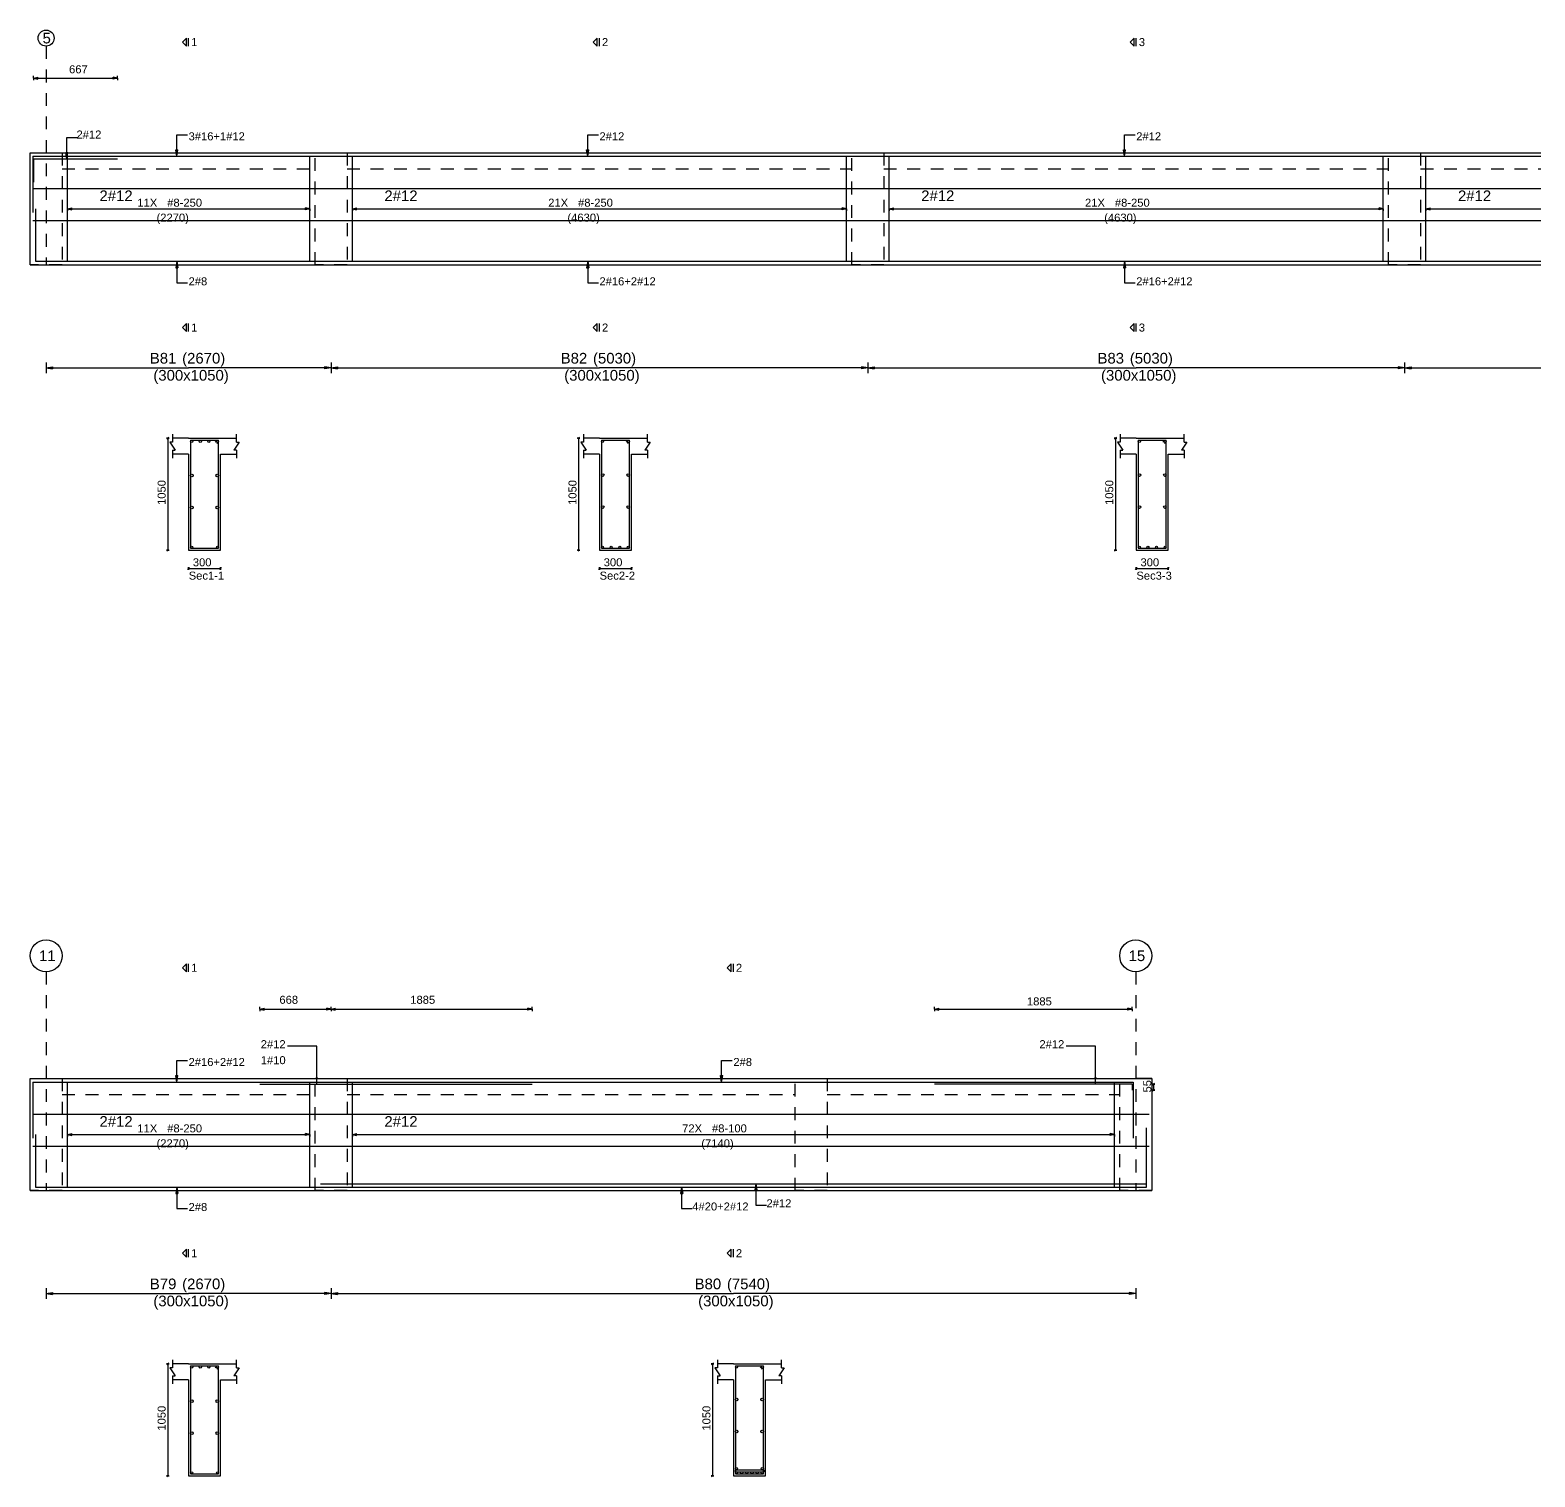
# Model space of a CAD drawing. Extents: x 0 to 98, y 3 to 248.
# Drawn here: x 40.03 to 54.13, y 78 to 91.56 of the extents above; entities that cross this region are included whole.
import ezdxf

# ---------------------------------------------------------------- set-up
doc = ezdxf.new("R2010")
doc.units = 0
doc.linetypes.add('ACAD_ISO02W100', pattern=[15, 12, -3])
for name, color, linetype in [('Axisline', 1, 'CONTINUOUS'), ('Axisline_Name', 2, 'CONTINUOUS'), ('Beam_bottombarlabeling', 2, 'CONTINUOUS'), ('Beam_Cross_Label', 4, 'CONTINUOUS'), ('Beam_CrossSection', 2, 'CONTINUOUS'), ('Beam_Dimensions_LS', 3, 'CONTINUOUS'), ('Beam_NameLS', 6, 'CONTINUOUS'), ('Beam_topbarsLabeling', 2, 'CONTINUOUS'), ('dim_all', 7, 'CONTINUOUS'), ('Extra_Topsteel_Labeling', 2, 'CONTINUOUS'), ('Extrabars', 7, 'CONTINUOUS'), ('Longsection', 2, 'CONTINUOUS'), ('main_botbars', 4, 'CONTINUOUS'), ('main_topbars', 4, 'CONTINUOUS'), ('SecondaryBeam', 2, 'CONTINUOUS'), ('SectionLine', 4, 'CONTINUOUS'), ('Sidefacebar', 140, 'CONTINUOUS'), ('Slabline', 253, 'CONTINUOUS'), ('Spacerbar', 7, 'CONTINUOUS'), ('span_dim', 7, 'CONTINUOUS'), ('spanline', 7, 'CONTINUOUS'), ('Stirrup_bar', 1, 'CONTINUOUS'), ('Stirrup_Dia_Spacing', 2, 'CONTINUOUS'), ('Stirrup_Length', 7, 'CONTINUOUS'), ('Stirrup_Numbers', 2, 'CONTINUOUS')]:
    doc.layers.add(name, color=color, linetype=linetype)
doc.styles.add('STRUDS_Arial', font='ARIAL.TTF', dxfattribs={"height": 0.04})

msp = doc.modelspace()

# ---------------------------------------------------------------- linework, layer by layer
at = {"layer": 'Axisline', "linetype": 'ACAD_ISO02W100', "ltscale": 0.01}
for p, q in [((40.18, 91.405), (40.18, 89.355)), ((40.18, 82.73), (40.18, 80.68)), ((50.39, 82.73), (50.39, 80.68))]:
    msp.add_line(p, q, dxfattribs=at)
at = {"layer": 'Axisline'}
for centre, radius in [((40.18, 91.48), 0.075), ((40.18, 82.88), 0.15), ((50.39, 82.88), 0.15)]:
    msp.add_circle(centre, radius, dxfattribs=at)
at = {"layer": 'Beam_bottombarlabeling'}
for p, q in [((41.405, 89.388), (41.395, 89.328)), ((41.395, 89.328), (41.415, 89.328)), ((41.405, 89.388), (41.405, 89.188)), ((41.405, 89.388), (41.415, 89.328)), ((45.255, 89.388), (45.245, 89.328)), ((45.245, 89.328), (45.265, 89.328)), ((45.255, 89.388), (45.255, 89.188)), ((45.255, 89.388), (45.265, 89.328)), ((50.285, 89.388), (50.275, 89.328)), ((50.275, 89.328), (50.295, 89.328)), ((50.285, 89.388), (50.285, 89.188)), ((50.285, 89.388), (50.295, 89.328)), ((41.405, 89.188), (41.505, 89.188)), ((45.255, 89.188), (45.355, 89.188)), ((50.285, 89.188), (50.385, 89.188)), ((41.405, 80.713), (41.395, 80.653)), ((41.405, 80.713), (41.405, 80.513)), ((41.405, 80.713), (41.415, 80.653)), ((46.135, 80.713), (46.125, 80.653)), ((46.135, 80.713), (46.135, 80.513)), ((46.135, 80.713), (46.145, 80.653)), ((46.8305, 80.743), (46.8205, 80.683)), ((46.8205, 80.683), (46.8405, 80.683)), ((46.8305, 80.743), (46.8305, 80.543)), ((46.8305, 80.743), (46.8405, 80.683)), ((41.395, 80.653), (41.415, 80.653)), ((46.125, 80.653), (46.145, 80.653)), ((46.8305, 80.543), (46.9305, 80.543)), ((41.405, 80.513), (41.505, 80.513)), ((46.135, 80.513), (46.235, 80.513))]:
    msp.add_line(p, q, dxfattribs=at)
for points in [[(41.405, 89.388), (41.395, 89.328), (41.405, 89.388), (41.415, 89.328)], [(45.255, 89.388), (45.245, 89.328), (45.255, 89.388), (45.265, 89.328)], [(50.285, 89.388), (50.275, 89.328), (50.285, 89.388), (50.295, 89.328)], [(41.405, 80.713), (41.395, 80.653), (41.405, 80.713), (41.415, 80.653)], [(46.135, 80.713), (46.125, 80.653), (46.135, 80.713), (46.145, 80.653)], [(46.8305, 80.743), (46.8205, 80.683), (46.8305, 80.743), (46.8405, 80.683)]]:
    msp.add_solid(points, dxfattribs=at)
at = {"layer": 'Beam_CrossSection'}
for p, q in [((41.365, 87.7675), (41.365, 87.6925)), ((41.515, 87.73), (41.365, 87.73)), ((41.515, 87.73), (41.815, 87.73)), ((41.515, 87.73), (41.515, 87.73)), ((41.815, 87.73), (41.815, 87.73)), ((41.815, 87.73), (41.965, 87.73)), ((41.965, 87.6925), (41.965, 87.7675)), ((45.215, 87.7675), (45.215, 87.6925)), ((45.365, 87.73), (45.215, 87.73)), ((45.365, 87.73), (45.665, 87.73)), ((45.365, 87.73), (45.365, 87.73)), ((45.665, 87.73), (45.665, 87.73)), ((45.665, 87.73), (45.815, 87.73)), ((45.815, 87.6925), (45.815, 87.7675)), ((50.245, 87.7675), (50.245, 87.6925)), ((50.395, 87.73), (50.245, 87.73)), ((50.395, 87.73), (50.695, 87.73)), ((50.395, 87.73), (50.395, 87.73)), ((50.695, 87.73), (50.695, 87.73)), ((50.695, 87.73), (50.845, 87.73)), ((50.845, 87.6925), (50.845, 87.7675)), ((41.365, 87.6925), (41.34, 87.6925)), ((41.34, 87.6925), (41.39, 87.6175)), ((41.365, 87.6175), (41.365, 87.5425)), ((41.365, 87.6175), (41.39, 87.6175)), ((41.515, 87.58), (41.365, 87.58)), ((41.515, 87.58), (41.515, 86.68)), ((41.815, 86.68), (41.815, 87.58)), ((41.815, 87.58), (41.965, 87.58)), ((41.99, 87.6925), (41.94, 87.6175)), ((41.965, 87.6175), (41.94, 87.6175)), ((41.965, 87.6925), (41.99, 87.6925)), ((41.965, 87.6175), (41.965, 87.5425)), ((45.215, 87.6925), (45.19, 87.6925)), ((45.19, 87.6925), (45.24, 87.6175)), ((45.215, 87.6175), (45.215, 87.5425)), ((45.215, 87.6175), (45.24, 87.6175)), ((45.365, 87.58), (45.215, 87.58)), ((45.365, 87.58), (45.365, 86.68)), ((45.665, 86.68), (45.665, 87.58)), ((45.665, 87.58), (45.815, 87.58)), ((45.84, 87.6925), (45.79, 87.6175)), ((45.815, 87.6175), (45.79, 87.6175)), ((45.815, 87.6925), (45.84, 87.6925)), ((45.815, 87.6175), (45.815, 87.5425)), ((50.245, 87.6925), (50.22, 87.6925)), ((50.22, 87.6925), (50.27, 87.6175)), ((50.245, 87.6175), (50.245, 87.5425)), ((50.245, 87.6175), (50.27, 87.6175)), ((50.395, 87.58), (50.245, 87.58)), ((50.395, 87.58), (50.395, 86.68)), ((50.695, 86.68), (50.695, 87.58)), ((50.695, 87.58), (50.845, 87.58)), ((50.87, 87.6925), (50.82, 87.6175)), ((50.845, 87.6175), (50.82, 87.6175)), ((50.845, 87.6925), (50.87, 87.6925)), ((50.845, 87.6175), (50.845, 87.5425)), ((41.515, 86.68), (41.815, 86.68)), ((45.365, 86.68), (45.665, 86.68)), ((50.395, 86.68), (50.695, 86.68)), ((41.365, 79.0175), (41.34, 79.0175)), ((41.34, 79.0175), (41.39, 78.9425)), ((41.365, 79.0925), (41.365, 79.0175)), ((41.515, 79.055), (41.365, 79.055)), ((41.515, 79.055), (41.815, 79.055)), ((41.515, 79.055), (41.515, 79.055)), ((41.815, 79.055), (41.815, 79.055)), ((41.815, 79.055), (41.965, 79.055)), ((41.99, 79.0175), (41.94, 78.9425)), ((41.965, 79.0175), (41.965, 79.0925)), ((41.965, 79.0175), (41.99, 79.0175)), ((46.47, 79.0175), (46.445, 79.0175)), ((46.445, 79.0175), (46.495, 78.9425)), ((46.47, 79.0925), (46.47, 79.0175)), ((46.62, 79.055), (46.47, 79.055)), ((46.62, 79.055), (46.92, 79.055)), ((46.62, 79.055), (46.62, 79.055)), ((46.92, 79.055), (46.92, 79.055)), ((46.92, 79.055), (47.07, 79.055)), ((47.095, 79.0175), (47.045, 78.9425)), ((47.07, 79.0175), (47.07, 79.0925)), ((47.07, 79.0175), (47.095, 79.0175)), ((41.365, 78.9425), (41.365, 78.8675)), ((41.365, 78.9425), (41.39, 78.9425)), ((41.515, 78.905), (41.365, 78.905)), ((41.515, 78.905), (41.515, 78.005)), ((41.815, 78.005), (41.815, 78.905)), ((41.815, 78.905), (41.965, 78.905)), ((41.965, 78.9425), (41.94, 78.9425)), ((41.965, 78.9425), (41.965, 78.8675)), ((46.47, 78.9425), (46.47, 78.8675)), ((46.47, 78.9425), (46.495, 78.9425)), ((46.62, 78.905), (46.47, 78.905)), ((46.62, 78.905), (46.62, 78.005)), ((46.92, 78.005), (46.92, 78.905)), ((46.92, 78.905), (47.07, 78.905)), ((47.07, 78.9425), (47.045, 78.9425)), ((47.07, 78.9425), (47.07, 78.8675)), ((41.515, 78.005), (41.815, 78.005)), ((46.62, 78.005), (46.92, 78.005))]:
    msp.add_line(p, q, dxfattribs=at)
at = {"layer": 'Beam_topbarsLabeling'}
for p, q in [((41.405, 90.372), (41.405, 90.572)), ((41.405, 90.572), (41.505, 90.572)), ((45.255, 90.372), (45.255, 90.572)), ((45.255, 90.572), (45.355, 90.572)), ((50.285, 90.372), (50.285, 90.572)), ((50.285, 90.572), (50.385, 90.572)), ((41.405, 90.372), (41.395, 90.432)), ((41.395, 90.432), (41.415, 90.432)), ((41.405, 90.372), (41.415, 90.432)), ((41.405, 90.432), (41.41, 90.432)), ((45.255, 90.372), (45.245, 90.432)), ((45.245, 90.432), (45.265, 90.432)), ((45.255, 90.372), (45.265, 90.432)), ((45.255, 90.432), (45.26, 90.432)), ((50.285, 90.372), (50.275, 90.432)), ((50.275, 90.432), (50.295, 90.432)), ((50.285, 90.372), (50.295, 90.432)), ((50.285, 90.432), (50.29, 90.432)), ((41.405, 81.697), (41.405, 81.897)), ((41.405, 81.897), (41.505, 81.897)), ((46.51, 81.697), (46.51, 81.897)), ((46.51, 81.897), (46.61, 81.897)), ((41.405, 81.697), (41.395, 81.757)), ((41.395, 81.757), (41.415, 81.757)), ((41.405, 81.697), (41.415, 81.757)), ((41.405, 81.757), (41.41, 81.757)), ((46.51, 81.697), (46.5, 81.757)), ((46.5, 81.757), (46.52, 81.757)), ((46.51, 81.697), (46.52, 81.757)), ((46.51, 81.757), (46.515, 81.757))]:
    msp.add_line(p, q, dxfattribs=at)
for points in [[(41.405, 90.372), (41.395, 90.432), (41.405, 90.372), (41.415, 90.432)], [(45.255, 90.372), (45.245, 90.432), (45.255, 90.372), (45.265, 90.432)], [(50.285, 90.372), (50.275, 90.432), (50.285, 90.372), (50.295, 90.432)], [(41.405, 81.697), (41.395, 81.757), (41.405, 81.697), (41.415, 81.757)], [(46.51, 81.697), (46.5, 81.757), (46.51, 81.697), (46.52, 81.757)]]:
    msp.add_solid(points, dxfattribs=at)
at = {"layer": 'dim_all'}
for p, q in [((40.063, 91.105), (40.063, 91.125)), ((40.063, 91.105), (40.063, 91.1175)), ((40.063, 91.105), (40.063, 91.1175)), ((40.063, 91.105), (40.103, 91.115)), ((40.063, 91.105), (40.063, 91.085)), ((40.063, 91.105), (40.103, 91.095)), ((40.063, 91.105), (40.063, 91.0925)), ((40.063, 91.105), (40.063, 91.0925)), ((40.063, 91.105), (40.8475, 91.105)), ((40.103, 91.095), (40.103, 91.115)), ((40.8475, 91.105), (40.8075, 91.115)), ((40.8075, 91.095), (40.8075, 91.115)), ((40.8475, 91.105), (40.8075, 91.095)), ((40.8475, 91.105), (40.8475, 91.125)), ((40.8475, 91.105), (40.8475, 91.1175)), ((40.8475, 91.105), (40.8475, 91.1175)), ((40.8475, 91.105), (40.8475, 91.085)), ((40.8475, 91.105), (40.8475, 91.0925)), ((40.8475, 91.105), (40.8475, 91.0925)), ((41.32, 87.73), (41.3075, 87.73)), ((41.32, 87.73), (41.3112, 87.7212)), ((41.32, 87.73), (41.3289, 87.7388)), ((41.32, 87.73), (41.3325, 87.73)), ((41.32, 87.73), (41.32, 86.68)), ((45.17, 87.73), (45.1575, 87.73)), ((45.17, 87.73), (45.1612, 87.7212)), ((45.17, 87.73), (45.1789, 87.7388)), ((45.17, 87.73), (45.1825, 87.73)), ((45.17, 87.73), (45.17, 86.68)), ((50.2, 87.73), (50.1875, 87.73)), ((50.2, 87.73), (50.1912, 87.7212)), ((50.2, 87.73), (50.2089, 87.7388)), ((50.2, 87.73), (50.2125, 87.73)), ((50.2, 87.73), (50.2, 86.68)), ((41.32, 86.68), (41.3075, 86.68)), ((41.32, 86.68), (41.3112, 86.6712)), ((41.32, 86.68), (41.3289, 86.6888)), ((41.32, 86.68), (41.3325, 86.68)), ((45.17, 86.68), (45.1575, 86.68)), ((45.17, 86.68), (45.1612, 86.6712)), ((45.17, 86.68), (45.1789, 86.6888)), ((45.17, 86.68), (45.1825, 86.68)), ((50.2, 86.68), (50.1875, 86.68)), ((50.2, 86.68), (50.1912, 86.6712)), ((50.2, 86.68), (50.2089, 86.6888)), ((50.2, 86.68), (50.2125, 86.68)), ((41.515, 86.51), (41.5062, 86.5012)), ((41.515, 86.51), (41.515, 86.5225)), ((41.515, 86.51), (41.5239, 86.5188)), ((41.515, 86.51), (41.515, 86.4975)), ((41.515, 86.51), (41.815, 86.51)), ((41.815, 86.51), (41.8062, 86.5012)), ((41.815, 86.51), (41.815, 86.5225)), ((41.815, 86.51), (41.8239, 86.5188)), ((41.815, 86.51), (41.815, 86.4975)), ((45.365, 86.51), (45.3562, 86.5012)), ((45.365, 86.51), (45.365, 86.5225)), ((45.365, 86.51), (45.3739, 86.5188)), ((45.365, 86.51), (45.365, 86.4975)), ((45.365, 86.51), (45.665, 86.51)), ((45.665, 86.51), (45.6562, 86.5012)), ((45.665, 86.51), (45.665, 86.5225)), ((45.665, 86.51), (45.6739, 86.5188)), ((45.665, 86.51), (45.665, 86.4975)), ((50.395, 86.51), (50.3862, 86.5012)), ((50.395, 86.51), (50.395, 86.5225)), ((50.395, 86.51), (50.4039, 86.5188)), ((50.395, 86.51), (50.395, 86.4975)), ((50.395, 86.51), (50.695, 86.51)), ((50.695, 86.51), (50.6862, 86.5012)), ((50.695, 86.51), (50.695, 86.5225)), ((50.695, 86.51), (50.7039, 86.5188)), ((50.695, 86.51), (50.695, 86.4975)), ((42.1825, 82.38), (42.1825, 82.4)), ((42.1825, 82.38), (42.1825, 82.4)), ((42.1825, 82.38), (42.1825, 82.3925)), ((42.1825, 82.38), (42.1825, 82.3925)), ((42.1825, 82.38), (42.1825, 82.3925)), ((42.1825, 82.38), (42.1825, 82.3925)), ((42.1825, 82.38), (42.2225, 82.39)), ((42.1825, 82.38), (42.2225, 82.39)), ((42.1825, 82.38), (42.1825, 82.36)), ((42.1825, 82.38), (42.2225, 82.37)), ((42.1825, 82.38), (42.1825, 82.3675)), ((42.1825, 82.38), (42.1825, 82.3675)), ((42.1825, 82.38), (44.735, 82.38)), ((42.1825, 82.38), (42.1825, 82.36)), ((42.1825, 82.38), (42.2225, 82.37)), ((42.1825, 82.38), (42.1825, 82.3675)), ((42.1825, 82.38), (42.1825, 82.3675)), ((42.1825, 82.38), (44.735, 82.38)), ((42.2225, 82.37), (42.2225, 82.39)), ((42.2225, 82.37), (42.2225, 82.39)), ((42.85, 82.38), (42.81, 82.39)), ((42.81, 82.37), (42.81, 82.39)), ((42.85, 82.38), (42.81, 82.39)), ((42.81, 82.37), (42.81, 82.39)), ((42.85, 82.38), (42.81, 82.39)), ((42.81, 82.37), (42.81, 82.39)), ((42.85, 82.38), (42.81, 82.39)), ((42.81, 82.37), (42.81, 82.39)), ((42.85, 82.38), (42.81, 82.37)), ((42.85, 82.38), (42.81, 82.37)), ((42.85, 82.38), (42.81, 82.37)), ((42.85, 82.38), (42.81, 82.37)), ((42.85, 82.38), (42.85, 82.4)), ((42.85, 82.38), (42.85, 82.4)), ((42.85, 82.38), (42.85, 82.4)), ((42.85, 82.38), (42.85, 82.4)), ((42.85, 82.38), (42.85, 82.4)), ((42.85, 82.38), (42.85, 82.4)), ((42.85, 82.38), (42.85, 82.4)), ((42.85, 82.38), (42.85, 82.4)), ((42.85, 82.38), (42.85, 82.3925)), ((42.85, 82.38), (42.85, 82.3925)), ((42.85, 82.38), (42.85, 82.3925)), ((42.85, 82.38), (42.85, 82.3925)), ((42.85, 82.38), (42.85, 82.3925)), ((42.85, 82.38), (42.85, 82.3925)), ((42.85, 82.38), (42.85, 82.3925)), ((42.85, 82.38), (42.85, 82.3925)), ((42.85, 82.38), (42.89, 82.39)), ((42.85, 82.38), (42.89, 82.39)), ((42.85, 82.38), (42.89, 82.39)), ((42.85, 82.38), (42.89, 82.39)), ((42.85, 82.38), (42.85, 82.36)), ((42.85, 82.38), (42.89, 82.37)), ((42.85, 82.38), (42.85, 82.36)), ((42.85, 82.38), (42.85, 82.3675)), ((42.85, 82.38), (42.85, 82.3675)), ((42.85, 82.38), (42.85, 82.3675)), ((42.85, 82.38), (42.85, 82.3675)), ((42.85, 82.38), (42.85, 82.38)), ((42.85, 82.38), (42.85, 82.36)), ((42.85, 82.38), (42.89, 82.37)), ((42.85, 82.38), (42.85, 82.36)), ((42.85, 82.38), (42.85, 82.36)), ((42.85, 82.38), (42.89, 82.37)), ((42.85, 82.38), (42.85, 82.36)), ((42.85, 82.38), (42.85, 82.3675)), ((42.85, 82.38), (42.85, 82.3675)), ((42.85, 82.38), (42.85, 82.3675)), ((42.85, 82.38), (42.85, 82.3675)), ((42.85, 82.38), (42.85, 82.38)), ((42.85, 82.38), (42.85, 82.36)), ((42.85, 82.38), (42.89, 82.37)), ((42.85, 82.38), (42.85, 82.36)), ((42.89, 82.37), (42.89, 82.39)), ((42.89, 82.37), (42.89, 82.39)), ((42.89, 82.37), (42.89, 82.39)), ((42.89, 82.37), (42.89, 82.39)), ((44.735, 82.38), (44.695, 82.39)), ((44.695, 82.37), (44.695, 82.39)), ((44.735, 82.38), (44.695, 82.39)), ((44.695, 82.37), (44.695, 82.39)), ((44.735, 82.38), (44.695, 82.37)), ((44.735, 82.38), (44.695, 82.37)), ((44.735, 82.38), (44.735, 82.4)), ((44.735, 82.38), (44.735, 82.4)), ((44.735, 82.38), (44.735, 82.3925)), ((44.735, 82.38), (44.735, 82.3925)), ((44.735, 82.38), (44.735, 82.3925)), ((44.735, 82.38), (44.735, 82.3925)), ((44.735, 82.38), (44.735, 82.36)), ((44.735, 82.38), (44.735, 82.3675)), ((44.735, 82.38), (44.735, 82.3675)), ((44.735, 82.38), (44.735, 82.36)), ((44.735, 82.38), (44.735, 82.3675)), ((44.735, 82.38), (44.735, 82.3675)), ((48.505, 82.38), (48.505, 82.4)), ((48.505, 82.38), (48.505, 82.3925)), ((48.505, 82.38), (48.505, 82.3925)), ((48.505, 82.38), (48.545, 82.39)), ((48.505, 82.38), (48.505, 82.36)), ((48.505, 82.38), (48.545, 82.37)), ((48.505, 82.38), (48.505, 82.3675)), ((48.505, 82.38), (48.505, 82.3675)), ((48.505, 82.38), (50.357, 82.38)), ((48.545, 82.37), (48.545, 82.39)), ((50.357, 82.38), (50.317, 82.39)), ((50.317, 82.37), (50.317, 82.39)), ((50.357, 82.38), (50.317, 82.37)), ((50.357, 82.38), (50.357, 82.4)), ((50.357, 82.38), (50.357, 82.3925)), ((50.357, 82.38), (50.357, 82.3925)), ((50.357, 82.38), (50.357, 82.36)), ((50.357, 82.38), (50.357, 82.3675)), ((50.357, 82.38), (50.357, 82.3675)), ((50.556, 81.6765), (50.5435, 81.6765)), ((50.556, 81.6765), (50.5472, 81.6677)), ((50.556, 81.6765), (50.5649, 81.6853)), ((50.556, 81.6765), (50.5685, 81.6765)), ((50.556, 81.6765), (50.556, 81.6213)), ((50.556, 81.6213), (50.5435, 81.6213)), ((50.556, 81.6213), (50.5472, 81.6125)), ((50.556, 81.6213), (50.5649, 81.6301)), ((50.556, 81.6213), (50.5685, 81.6213)), ((41.32, 79.055), (41.3075, 79.055)), ((41.32, 79.055), (41.3112, 79.0462)), ((41.32, 79.055), (41.3289, 79.0638)), ((41.32, 79.055), (41.3325, 79.055)), ((41.32, 79.055), (41.32, 78.005)), ((46.425, 79.055), (46.4125, 79.055)), ((46.425, 79.055), (46.4162, 79.0462)), ((46.425, 79.055), (46.4339, 79.0638)), ((46.425, 79.055), (46.4375, 79.055)), ((46.425, 79.055), (46.425, 78.005)), ((41.32, 78.005), (41.3075, 78.005)), ((41.32, 78.005), (41.3112, 77.9962)), ((41.32, 78.005), (41.3289, 78.0138)), ((41.32, 78.005), (41.3325, 78.005)), ((46.425, 78.005), (46.4125, 78.005)), ((46.425, 78.005), (46.4162, 77.9962)), ((46.425, 78.005), (46.4339, 78.0138)), ((46.425, 78.005), (46.4375, 78.005))]:
    msp.add_line(p, q, dxfattribs=at)
for points in [[(40.063, 91.105), (40.103, 91.115), (40.063, 91.105), (40.103, 91.095)], [(40.8475, 91.105), (40.8075, 91.115), (40.8475, 91.105), (40.8075, 91.095)], [(42.1825, 82.38), (42.2225, 82.39), (42.1825, 82.38), (42.2225, 82.37)], [(42.1825, 82.38), (42.2225, 82.39), (42.1825, 82.38), (42.2225, 82.37)], [(42.85, 82.38), (42.81, 82.39), (42.85, 82.38), (42.81, 82.37)], [(42.85, 82.38), (42.81, 82.39), (42.85, 82.38), (42.81, 82.37)], [(42.85, 82.38), (42.81, 82.39), (42.85, 82.38), (42.81, 82.37)], [(42.85, 82.38), (42.81, 82.39), (42.85, 82.38), (42.81, 82.37)], [(42.85, 82.38), (42.89, 82.39), (42.85, 82.38), (42.89, 82.37)], [(42.85, 82.38), (42.89, 82.39), (42.85, 82.38), (42.89, 82.37)], [(42.85, 82.38), (42.89, 82.39), (42.85, 82.38), (42.89, 82.37)], [(42.85, 82.38), (42.89, 82.39), (42.85, 82.38), (42.89, 82.37)], [(44.735, 82.38), (44.695, 82.39), (44.735, 82.38), (44.695, 82.37)], [(44.735, 82.38), (44.695, 82.39), (44.735, 82.38), (44.695, 82.37)], [(48.505, 82.38), (48.545, 82.39), (48.505, 82.38), (48.545, 82.37)], [(50.357, 82.38), (50.317, 82.39), (50.357, 82.38), (50.317, 82.37)]]:
    msp.add_solid(points, dxfattribs=at)
at = {"layer": 'Extra_Topsteel_Labeling'}
for p, q in [((40.375, 90.349), (40.375, 90.549)), ((40.375, 90.549), (40.475, 90.549)), ((40.375, 90.349), (40.365, 90.409)), ((40.365, 90.409), (40.385, 90.409)), ((40.375, 90.349), (40.385, 90.409)), ((40.375, 90.409), (40.38, 90.409)), ((42.7165, 82.034), (42.4415, 82.034)), ((42.7165, 81.684), (42.7165, 82.034)), ((50.013, 82.034), (49.738, 82.034)), ((50.013, 81.684), (50.013, 82.034))]:
    msp.add_line(p, q, dxfattribs=at)
for points in [[(40.375, 90.349), (40.365, 90.409), (40.375, 90.349), (40.385, 90.409)], [(42.7165, 81.684), (42.7065, 81.744), (42.7165, 81.684), (42.7265, 81.744)], [(50.013, 81.684), (50.003, 81.744), (50.013, 81.684), (50.023, 81.744)]]:
    msp.add_solid(points, dxfattribs=at)
at = {"layer": 'Extrabars'}
for p, q in [((40.063, 90.3475), (40.063, 90.1312)), ((40.063, 90.3475), (40.8475, 90.3475)), ((44.735, 81.6725), (42.1825, 81.6725)), ((44.735, 81.6725), (42.1825, 81.6725)), ((50.357, 81.6765), (48.505, 81.6765)), ((50.357, 81.6765), (50.357, 81.6213))]:
    msp.add_line(p, q, dxfattribs=at)
at = {"layer": 'Longsection'}
for p, q in [((40.03, 89.355), (40.03, 90.405)), ((40.03, 90.405), (40.33, 90.405)), ((40.03, 90.405), (40.03, 90.405)), ((40.18, 90.405), (40.18, 90.405)), ((40.18, 90.405), (40.18, 90.405)), ((40.18, 90.405), (43, 90.405)), ((42.85, 90.405), (48.03, 90.405)), ((47.88, 90.405), (53.06, 90.405)), ((52.91, 90.405), (58.09, 90.405)), ((40.03, 89.355), (43, 89.355)), ((42.7, 89.355), (48.03, 89.355)), ((47.73, 89.355), (53.06, 89.355)), ((52.76, 89.355), (58.09, 89.355)), ((40.03, 80.68), (40.03, 81.73)), ((40.03, 81.73), (40.33, 81.73)), ((40.03, 81.73), (40.03, 81.73)), ((40.18, 81.73), (40.18, 81.73)), ((40.18, 81.73), (40.18, 81.73)), ((40.18, 81.73), (43, 81.73)), ((42.85, 81.73), (47.5, 81.73)), ((47.35, 81.73), (50.54, 81.73)), ((50.54, 81.73), (50.39, 81.73)), ((50.54, 81.73), (50.54, 80.68)), ((40.03, 80.68), (43, 80.68)), ((42.7, 80.68), (47.5, 80.68)), ((47.2, 80.68), (50.54, 80.68))]:
    msp.add_line(p, q, dxfattribs=at)
at = {"layer": 'main_botbars'}
for p, q in [((40.055, 90.372), (40.055, 89.847)), ((40.055, 90.372), (42.975, 90.372)), ((42.725, 90.372), (48.005, 90.372)), ((47.755, 90.372), (53.035, 90.372)), ((52.785, 90.372), (58.065, 90.372)), ((40.08, 89.88), (40.08, 89.388)), ((40.08, 89.388), (42.95, 89.388)), ((42.75, 89.388), (42.75, 89.388)), ((42.75, 89.388), (47.98, 89.388)), ((42.95, 89.388), (42.95, 89.388)), ((47.78, 89.388), (47.78, 89.388)), ((47.78, 89.388), (53.01, 89.388)), ((52.81, 89.388), (52.81, 89.388)), ((52.81, 89.388), (58.04, 89.388)), ((40.055, 81.697), (40.055, 81.172)), ((40.055, 81.697), (42.975, 81.697)), ((42.875, 81.697), (50.365, 81.697)), ((50.365, 81.697), (50.365, 81.172)), ((50.49, 80.743), (50.49, 81.268)), ((50.49, 80.713), (50.49, 81.238)), ((40.08, 81.205), (40.08, 80.713)), ((40.08, 80.713), (42.95, 80.713)), ((42.75, 80.743), (50.49, 80.743)), ((42.75, 80.713), (50.49, 80.713)), ((42.95, 80.713), (42.95, 80.713))]:
    msp.add_line(p, q, dxfattribs=at)
for centre in [(41.5438, 86.7088), (41.7863, 86.7088), (45.3938, 86.7088), (45.4746, 86.7088), (45.5554, 86.7088), (45.6362, 86.7088), (50.4238, 86.7088), (50.5046, 86.7088), (50.5854, 86.7088), (50.6663, 86.7088), (41.5438, 78.0338), (41.7863, 78.0338), (46.6488, 78.0738), (46.6488, 78.0338), (46.6973, 78.0338), (46.7458, 78.0338), (46.7943, 78.0338), (46.8428, 78.0338), (46.8912, 78.0338), (46.8913, 78.0738)]:
    msp.add_circle(centre, 0.01, dxfattribs=at)
at = {"layer": 'main_topbars'}
for centre in [(41.5438, 87.7012), (41.6246, 87.7012), (41.7054, 87.7012), (41.7863, 87.7012), (45.3938, 87.7012), (45.6363, 87.7012), (50.4238, 87.7012), (50.6663, 87.7012), (41.5438, 79.0262), (41.6246, 79.0262), (41.7054, 79.0262), (41.7863, 79.0262), (46.6488, 79.0262), (46.8913, 79.0262)]:
    msp.add_circle(centre, 0.01, dxfattribs=at)
at = {"layer": 'SecondaryBeam', "linetype": 'ACAD_ISO02W100', "ltscale": 0.01}
for p, q in [((40.03, 90.405), (40.33, 90.405)), ((40.03, 89.355), (40.03, 90.405)), ((40.33, 90.405), (40.33, 89.355)), ((42.7, 90.405), (43, 90.405)), ((42.7, 89.355), (42.7, 90.405)), ((43, 90.405), (43, 89.355)), ((47.73, 90.405), (48.03, 90.405)), ((47.73, 89.355), (47.73, 90.405)), ((48.03, 90.405), (48.03, 89.355)), ((52.76, 90.405), (53.06, 90.405)), ((52.76, 89.355), (52.76, 90.405)), ((53.06, 90.405), (53.06, 89.355)), ((40.33, 89.355), (40.03, 89.355)), ((43, 89.355), (42.7, 89.355)), ((48.03, 89.355), (47.73, 89.355)), ((53.06, 89.355), (52.76, 89.355)), ((40.03, 81.73), (40.33, 81.73)), ((40.03, 80.68), (40.03, 81.73)), ((40.33, 81.73), (40.33, 80.68)), ((42.7, 81.73), (43, 81.73)), ((42.7, 80.68), (42.7, 81.73)), ((43, 81.73), (43, 80.68)), ((47.2, 81.73), (47.5, 81.73)), ((47.2, 80.68), (47.2, 81.73)), ((47.5, 81.73), (47.5, 80.68)), ((50.24, 81.73), (50.54, 81.73)), ((50.24, 80.68), (50.24, 81.73)), ((50.54, 81.73), (50.54, 80.68)), ((40.33, 80.68), (40.03, 80.68)), ((43, 80.68), (42.7, 80.68)), ((47.5, 80.68), (47.2, 80.68)), ((50.54, 80.68), (50.24, 80.68))]:
    msp.add_line(p, q, dxfattribs=at)
at = {"layer": 'SectionLine'}
for p, q in [((41.495, 91.48), (41.4575, 91.4425)), ((41.495, 91.405), (41.4575, 91.4425)), ((41.495, 91.405), (41.495, 91.48)), ((41.515, 91.405), (41.515, 91.48)), ((45.345, 91.48), (45.3075, 91.4425)), ((45.345, 91.405), (45.3075, 91.4425)), ((45.345, 91.405), (45.345, 91.48)), ((45.365, 91.405), (45.365, 91.48)), ((50.375, 91.48), (50.3375, 91.4425)), ((50.375, 91.405), (50.3375, 91.4425)), ((50.375, 91.405), (50.375, 91.48)), ((50.395, 91.405), (50.395, 91.48)), ((41.495, 88.805), (41.4575, 88.7675)), ((41.495, 88.73), (41.4575, 88.7675)), ((41.495, 88.73), (41.495, 88.805)), ((41.515, 88.73), (41.515, 88.805)), ((45.345, 88.805), (45.3075, 88.7675)), ((45.345, 88.73), (45.3075, 88.7675)), ((45.345, 88.73), (45.345, 88.805)), ((45.365, 88.73), (45.365, 88.805)), ((50.375, 88.805), (50.3375, 88.7675)), ((50.375, 88.73), (50.3375, 88.7675)), ((50.375, 88.73), (50.375, 88.805)), ((50.395, 88.73), (50.395, 88.805)), ((41.495, 82.805), (41.4575, 82.7675)), ((41.495, 82.73), (41.495, 82.805)), ((41.515, 82.73), (41.515, 82.805)), ((46.6, 82.805), (46.5625, 82.7675)), ((46.6, 82.73), (46.6, 82.805)), ((46.62, 82.73), (46.62, 82.805)), ((41.495, 82.73), (41.4575, 82.7675)), ((46.6, 82.73), (46.5625, 82.7675)), ((41.495, 80.13), (41.4575, 80.0925)), ((41.495, 80.055), (41.4575, 80.0925)), ((41.495, 80.055), (41.495, 80.13)), ((41.515, 80.055), (41.515, 80.13)), ((46.6, 80.13), (46.5625, 80.0925)), ((46.6, 80.055), (46.5625, 80.0925)), ((46.6, 80.055), (46.6, 80.13)), ((46.62, 80.055), (46.62, 80.13))]:
    msp.add_line(p, q, dxfattribs=at)
at = {"layer": 'Sidefacebar'}
for p, q in [((40.055, 90.072), (42.975, 90.072)), ((42.725, 90.072), (48.005, 90.072)), ((47.755, 90.072), (53.035, 90.072)), ((52.785, 90.072), (58.065, 90.072)), ((40.055, 89.772), (42.975, 89.772)), ((42.725, 89.772), (48.005, 89.772)), ((47.755, 89.772), (53.035, 89.772)), ((52.785, 89.772), (58.065, 89.772)), ((40.055, 81.397), (42.975, 81.397)), ((42.725, 81.397), (50.515, 81.397)), ((40.055, 81.097), (42.975, 81.097)), ((42.725, 81.097), (50.515, 81.097))]:
    msp.add_line(p, q, dxfattribs=at)
for centre in [(41.546, 87.381), (41.784, 87.381), (45.396, 87.385), (45.634, 87.385), (50.426, 87.385), (50.664, 87.385), (41.546, 87.081), (41.784, 87.081), (45.396, 87.085), (45.634, 87.085), (50.426, 87.085), (50.664, 87.085), (41.546, 78.706), (41.784, 78.706), (46.651, 78.722), (46.889, 78.722), (41.546, 78.406), (41.784, 78.406), (46.651, 78.422), (46.889, 78.422)]:
    msp.add_circle(centre, 0.012, dxfattribs=at)
at = {"layer": 'Slabline', "linetype": 'ACAD_ISO02W100', "ltscale": 0.01}
for p, q in [((40.33, 90.255), (42.7, 90.255)), ((43, 90.255), (47.73, 90.255)), ((48.03, 90.255), (52.76, 90.255)), ((53.06, 90.255), (57.79, 90.255)), ((40.33, 81.58), (42.7, 81.58)), ((43, 81.58), (47.2, 81.58)), ((47.5, 81.58), (50.24, 81.58))]:
    msp.add_line(p, q, dxfattribs=at)
at = {"layer": 'Spacerbar'}
for p, q in [((46.6358, 78.0638), (46.9043, 78.0638)), ((46.6358, 78.0638), (46.6358, 78.0438)), ((46.6358, 78.0438), (46.9043, 78.0438)), ((46.9043, 78.0638), (46.9043, 78.0438))]:
    msp.add_line(p, q, dxfattribs=at)
at = {"layer": 'spanline'}
for p, q in [((40.18, 88.44), (40.18, 88.34)), ((42.85, 88.44), (42.85, 88.34)), ((42.85, 88.44), (42.85, 88.34)), ((47.88, 88.44), (47.88, 88.34)), ((47.88, 88.44), (47.88, 88.34)), ((52.91, 88.44), (52.91, 88.34)), ((52.91, 88.44), (52.91, 88.34)), ((40.18, 88.39), (40.24, 88.4)), ((40.18, 88.39), (41.515, 88.39)), ((40.18, 88.39), (40.24, 88.38)), ((40.24, 88.4), (40.24, 88.38)), ((42.85, 88.39), (41.515, 88.39)), ((42.85, 88.39), (42.79, 88.4)), ((42.79, 88.4), (42.79, 88.38)), ((42.85, 88.39), (42.79, 88.38)), ((42.85, 88.39), (42.91, 88.4)), ((42.85, 88.39), (45.365, 88.39)), ((42.85, 88.39), (42.91, 88.38)), ((42.91, 88.4), (42.91, 88.38)), ((47.88, 88.39), (45.365, 88.39)), ((47.88, 88.39), (47.82, 88.4)), ((47.82, 88.4), (47.82, 88.38)), ((47.88, 88.39), (47.82, 88.38)), ((47.88, 88.39), (47.94, 88.4)), ((47.88, 88.39), (50.395, 88.39)), ((47.88, 88.39), (47.94, 88.38)), ((47.94, 88.4), (47.94, 88.38)), ((52.91, 88.39), (50.395, 88.39)), ((52.91, 88.39), (52.85, 88.4)), ((52.85, 88.4), (52.85, 88.38)), ((52.91, 88.39), (52.85, 88.38)), ((52.91, 88.39), (52.97, 88.4)), ((52.91, 88.39), (55.425, 88.39)), ((52.91, 88.39), (52.97, 88.38)), ((52.97, 88.4), (52.97, 88.38)), ((40.18, 79.765), (40.18, 79.665)), ((40.18, 79.715), (40.24, 79.725)), ((40.18, 79.715), (41.515, 79.715)), ((40.18, 79.715), (40.24, 79.705)), ((40.24, 79.725), (40.24, 79.705)), ((42.85, 79.715), (41.515, 79.715)), ((42.85, 79.715), (42.79, 79.725)), ((42.79, 79.725), (42.79, 79.705)), ((42.85, 79.715), (42.79, 79.705)), ((42.85, 79.765), (42.85, 79.665)), ((42.85, 79.765), (42.85, 79.665)), ((42.85, 79.715), (42.91, 79.725)), ((42.85, 79.715), (46.62, 79.715)), ((42.85, 79.715), (42.91, 79.705)), ((42.91, 79.725), (42.91, 79.705)), ((50.39, 79.715), (46.62, 79.715)), ((50.39, 79.715), (50.33, 79.725)), ((50.33, 79.725), (50.33, 79.705)), ((50.39, 79.715), (50.33, 79.705)), ((50.39, 79.765), (50.39, 79.665))]:
    msp.add_line(p, q, dxfattribs=at)
for points in [[(40.18, 88.39), (40.24, 88.4), (40.18, 88.39), (40.24, 88.38)], [(42.85, 88.39), (42.79, 88.4), (42.85, 88.39), (42.79, 88.38)], [(42.85, 88.39), (42.91, 88.4), (42.85, 88.39), (42.91, 88.38)], [(47.88, 88.39), (47.82, 88.4), (47.88, 88.39), (47.82, 88.38)], [(47.88, 88.39), (47.94, 88.4), (47.88, 88.39), (47.94, 88.38)], [(52.91, 88.39), (52.85, 88.4), (52.91, 88.39), (52.85, 88.38)], [(52.91, 88.39), (52.97, 88.4), (52.91, 88.39), (52.97, 88.38)], [(40.18, 79.715), (40.24, 79.725), (40.18, 79.715), (40.24, 79.705)], [(42.85, 79.715), (42.79, 79.725), (42.85, 79.715), (42.79, 79.705)], [(42.85, 79.715), (42.91, 79.725), (42.85, 79.715), (42.91, 79.705)], [(50.39, 79.715), (50.33, 79.725), (50.39, 79.715), (50.33, 79.705)]]:
    msp.add_solid(points, dxfattribs=at)
at = {"layer": 'Stirrup_bar'}
for p, q in [((40.38, 89.388), (40.38, 90.372)), ((42.65, 89.388), (42.65, 90.372)), ((43.05, 89.388), (43.05, 90.372)), ((47.68, 89.388), (47.68, 90.372)), ((48.08, 89.388), (48.08, 90.372)), ((52.71, 89.388), (52.71, 90.372)), ((53.11, 89.388), (53.11, 90.372)), ((41.5338, 87.7113), (41.5338, 86.6988)), ((41.5338, 87.7113), (41.7963, 87.7113)), ((41.7792, 87.7083), (41.765, 87.6942)), ((41.7963, 86.6988), (41.7963, 87.7113)), ((45.3838, 87.7113), (45.3838, 86.6988)), ((45.3838, 87.7113), (45.6463, 87.7113)), ((45.6292, 87.7083), (45.615, 87.6942)), ((45.6463, 86.6988), (45.6463, 87.7113)), ((50.4138, 87.7113), (50.4138, 86.6988)), ((50.4138, 87.7113), (50.6763, 87.7113)), ((50.6592, 87.7083), (50.6451, 87.6942)), ((50.6763, 86.6988), (50.6763, 87.7113)), ((41.7933, 87.6942), (41.7792, 87.68)), ((45.6433, 87.6942), (45.6292, 87.68)), ((50.6733, 87.6942), (50.6592, 87.68)), ((41.5338, 86.6988), (41.7963, 86.6988)), ((45.3838, 86.6988), (45.6463, 86.6988)), ((50.4138, 86.6988), (50.6763, 86.6988)), ((40.38, 80.713), (40.38, 81.697)), ((42.65, 80.713), (42.65, 81.697)), ((43.05, 80.713), (43.05, 81.697)), ((50.19, 80.713), (50.19, 81.697)), ((41.5338, 79.0362), (41.5338, 78.0238)), ((41.5338, 79.0362), (41.7963, 79.0362)), ((41.7792, 79.0333), (41.765, 79.0192)), ((41.7933, 79.0192), (41.7792, 79.005)), ((41.7963, 78.0238), (41.7963, 79.0362)), ((46.6388, 79.0362), (46.6388, 78.0238)), ((46.6388, 79.0362), (46.9013, 79.0362)), ((46.8842, 79.0333), (46.8701, 79.0192)), ((46.8983, 79.0192), (46.8842, 79.005)), ((46.9013, 78.0238), (46.9013, 79.0362)), ((41.5338, 78.0238), (41.7963, 78.0238)), ((46.6388, 78.0238), (46.9013, 78.0238))]:
    msp.add_line(p, q, dxfattribs=at)
at = {"layer": 'Stirrup_Length'}
for p, q in [((40.38, 89.88), (40.38, 89.9)), ((40.38, 89.88), (40.42, 89.89)), ((40.38, 89.88), (42.65, 89.88)), ((40.38, 89.88), (40.38, 89.86)), ((40.38, 89.88), (40.42, 89.87)), ((40.42, 89.87), (40.42, 89.89)), ((42.65, 89.88), (42.61, 89.89)), ((42.61, 89.87), (42.61, 89.89)), ((42.65, 89.88), (42.61, 89.87)), ((42.65, 89.88), (42.65, 89.9)), ((42.65, 89.88), (42.65, 89.86)), ((43.05, 89.88), (43.05, 89.9)), ((43.05, 89.88), (43.09, 89.89)), ((43.05, 89.88), (47.68, 89.88)), ((43.05, 89.88), (43.05, 89.86)), ((43.05, 89.88), (43.09, 89.87)), ((43.09, 89.87), (43.09, 89.89)), ((47.68, 89.88), (47.64, 89.89)), ((47.64, 89.87), (47.64, 89.89)), ((47.68, 89.88), (47.64, 89.87)), ((47.68, 89.88), (47.68, 89.9)), ((47.68, 89.88), (47.68, 89.86)), ((48.08, 89.88), (48.08, 89.9)), ((48.08, 89.88), (48.12, 89.89)), ((48.08, 89.88), (52.71, 89.88)), ((48.08, 89.88), (48.08, 89.86)), ((48.08, 89.88), (48.12, 89.87)), ((48.12, 89.87), (48.12, 89.89)), ((52.71, 89.88), (52.67, 89.89)), ((52.67, 89.87), (52.67, 89.89)), ((52.71, 89.88), (52.67, 89.87)), ((52.71, 89.88), (52.71, 89.9)), ((52.71, 89.88), (52.71, 89.86)), ((53.11, 89.88), (53.11, 89.9)), ((53.11, 89.88), (53.15, 89.89)), ((53.11, 89.88), (57.74, 89.88)), ((53.11, 89.88), (53.11, 89.86)), ((53.11, 89.88), (53.15, 89.87)), ((53.15, 89.87), (53.15, 89.89)), ((40.38, 81.205), (40.38, 81.225)), ((42.65, 81.205), (42.65, 81.225)), ((43.05, 81.205), (43.05, 81.225)), ((50.19, 81.205), (50.19, 81.225)), ((40.38, 81.205), (40.42, 81.215)), ((40.38, 81.205), (42.65, 81.205)), ((40.38, 81.205), (40.38, 81.185)), ((40.38, 81.205), (40.42, 81.195)), ((40.42, 81.195), (40.42, 81.215)), ((42.65, 81.205), (42.61, 81.215)), ((42.61, 81.195), (42.61, 81.215)), ((42.65, 81.205), (42.61, 81.195)), ((42.65, 81.205), (42.65, 81.185)), ((43.05, 81.205), (43.09, 81.215)), ((43.05, 81.205), (50.19, 81.205)), ((43.05, 81.205), (43.05, 81.185)), ((43.05, 81.205), (43.09, 81.195)), ((43.09, 81.195), (43.09, 81.215)), ((50.19, 81.205), (50.15, 81.215)), ((50.15, 81.195), (50.15, 81.215)), ((50.19, 81.205), (50.15, 81.195)), ((50.19, 81.205), (50.19, 81.185))]:
    msp.add_line(p, q, dxfattribs=at)
for points in [[(40.38, 89.88), (40.42, 89.89), (40.38, 89.88), (40.42, 89.87)], [(42.65, 89.88), (42.61, 89.89), (42.65, 89.88), (42.61, 89.87)], [(43.05, 89.88), (43.09, 89.89), (43.05, 89.88), (43.09, 89.87)], [(47.68, 89.88), (47.64, 89.89), (47.68, 89.88), (47.64, 89.87)], [(48.08, 89.88), (48.12, 89.89), (48.08, 89.88), (48.12, 89.87)], [(52.71, 89.88), (52.67, 89.89), (52.71, 89.88), (52.67, 89.87)], [(53.11, 89.88), (53.15, 89.89), (53.11, 89.88), (53.15, 89.87)], [(40.38, 81.205), (40.42, 81.215), (40.38, 81.205), (40.42, 81.195)], [(42.65, 81.205), (42.61, 81.215), (42.65, 81.205), (42.61, 81.195)], [(43.05, 81.205), (43.09, 81.215), (43.05, 81.205), (43.09, 81.195)], [(50.19, 81.205), (50.15, 81.215), (50.19, 81.205), (50.15, 81.195)]]:
    msp.add_solid(points, dxfattribs=at)

# ---------------------------------------------------------------- texts
at = {"layer": 'Axisline_Name', "style": 'STRUDS_Arial'}
for s, p in [('5', (40.147, 91.43)), ('11', (40.114, 82.83)), ('15', (50.324, 82.83))]:
    msp.add_text(s, height=0.1, dxfattribs=at).set_placement(p)
at = {"layer": 'Beam_bottombarlabeling', "style": 'STRUDS_Arial'}
for s, p in [('2#8', (41.515, 89.163)), ('2#16+2#12', (45.365, 89.163)), ('2#16+2#12', (50.395, 89.163)), ('2#8', (41.515, 80.488)), ('4#20+2#12', (46.235, 80.493)), ('2#12', (46.9305, 80.523))]:
    msp.add_text(s, height=0.075, dxfattribs=at).set_placement(p)
at = {"layer": 'Beam_Cross_Label', "style": 'STRUDS_Arial'}
for s, p in [('Sec1-1', (41.5165, 86.405)), ('Sec2-2', (45.3665, 86.405)), ('Sec3-3', (50.3965, 86.405))]:
    msp.add_text(s, height=0.075, dxfattribs=at).set_placement(p)
at = {"layer": 'Beam_Dimensions_LS', "style": 'STRUDS_Arial'}
for p in [(41.185, 88.27), (45.035, 88.27), (50.065, 88.27), (41.185, 79.595), (46.29, 79.595)]:
    msp.add_text('(300x1050)', height=0.1, dxfattribs=at).set_placement(p)
at = {"layer": 'Beam_NameLS', "style": 'STRUDS_Arial'}
for s, p in [('B81', (41.152, 88.43)), ('B82', (45.002, 88.43)), ('B83', (50.032, 88.43)), ('B79', (41.152, 79.755)), ('B80', (46.257, 79.755))]:
    msp.add_text(s, height=0.1, dxfattribs=at).set_placement(p)
at = {"layer": 'Beam_topbarsLabeling', "style": 'STRUDS_Arial'}
for s, p in [('3#16+1#12', (41.515, 90.522)), ('2#12', (45.365, 90.522)), ('2#12', (50.395, 90.522)), ('2#16+2#12', (41.515, 81.847)), ('2#8', (46.62, 81.847))]:
    msp.add_text(s, height=0.075, dxfattribs=at).set_placement(p)
at = {"layer": 'dim_all', "style": 'STRUDS_Arial'}
for s, p in [('667', (40.3953, 91.15)), ('300', (41.555, 86.53)), ('300', (45.405, 86.53)), ('300', (50.435, 86.53)), ('668', (42.3663, 82.43)), ('668', (42.3663, 82.43)), ('1885', (43.5925, 82.43)), ('1885', (43.5925, 82.43)), ('1885', (49.371, 82.415))]:
    msp.add_text(s, height=0.075, dxfattribs=at).set_placement(p)
for s, p in [('1050', (41.3, 87.105)), ('1050', (45.15, 87.105)), ('1050', (50.18, 87.105)), ('55', (50.536, 81.5989)), ('1050', (41.3, 78.43)), ('1050', (46.405, 78.43))]:
    msp.add_text(s, height=0.075, rotation=90, dxfattribs=at).set_placement(p)
at = {"layer": 'Extra_Topsteel_Labeling', "style": 'STRUDS_Arial'}
for s, p in [('2#12', (40.465, 90.539)), ('2#12', (42.1915, 82.014)), ('2#12', (49.488, 82.014)), ('1#10', (42.1915, 81.864))]:
    msp.add_text(s, height=0.075, dxfattribs=at).set_placement(p)
at = {"layer": 'SectionLine', "style": 'STRUDS_Arial'}
for s, p in [('1', (41.539, 91.405)), ('2', (45.389, 91.405)), ('3', (50.419, 91.405)), ('1', (41.539, 88.73)), ('2', (45.389, 88.73)), ('3', (50.419, 88.73)), ('1', (41.539, 82.73)), ('2', (46.644, 82.73)), ('1', (41.539, 80.055)), ('2', (46.644, 80.055))]:
    msp.add_text(s, height=0.075, dxfattribs=at).set_placement(p)
at = {"layer": 'Sidefacebar', "style": 'STRUDS_Arial'}
for p in [(40.68, 89.952), (43.35, 89.952), (48.38, 89.952), (53.41, 89.952), (40.68, 81.277), (43.35, 81.277)]:
    msp.add_text('2#12', height=0.1, dxfattribs=at).set_placement(p)
at = {"layer": 'span_dim', "style": 'STRUDS_Arial'}
for s, p in [(' (2670) ', (41.416, 88.43)), (' (5030) ', (45.266, 88.43)), (' (5030) ', (50.296, 88.43)), (' (2670) ', (41.416, 79.755)), (' (7540) ', (46.521, 79.755))]:
    msp.add_text(s, height=0.1, dxfattribs=at).set_placement(p)
at = {"layer": 'Stirrup_Dia_Spacing', "style": 'STRUDS_Arial'}
for s, p in [('#8-250', (41.315, 89.9)), ('#8-250', (45.165, 89.9)), ('#8-250', (50.195, 89.9)), ('#8-250', (41.315, 81.225)), ('#8-100', (46.42, 81.225))]:
    msp.add_text(s, height=0.075, dxfattribs=at).set_placement(p)
at = {"layer": 'Stirrup_Length', "style": 'STRUDS_Arial'}
for s, p in [('(2270)', (41.215, 89.76)), ('(4630)', (45.065, 89.76)), ('(4630)', (50.095, 89.76)), ('(2270)', (41.215, 81.085)), ('(7140)', (46.32, 81.085))]:
    msp.add_text(s, height=0.075, dxfattribs=at).set_placement(p)
at = {"layer": 'Stirrup_Numbers', "style": 'STRUDS_Arial'}
for s, p in [('11X', (41.035, 89.9)), ('21X', (44.885, 89.9)), ('21X', (49.915, 89.9)), ('11X', (41.035, 81.225)), ('72X', (46.14, 81.225))]:
    msp.add_text(s, height=0.075, dxfattribs=at).set_placement(p)

doc.saveas('drawing.dxf')
